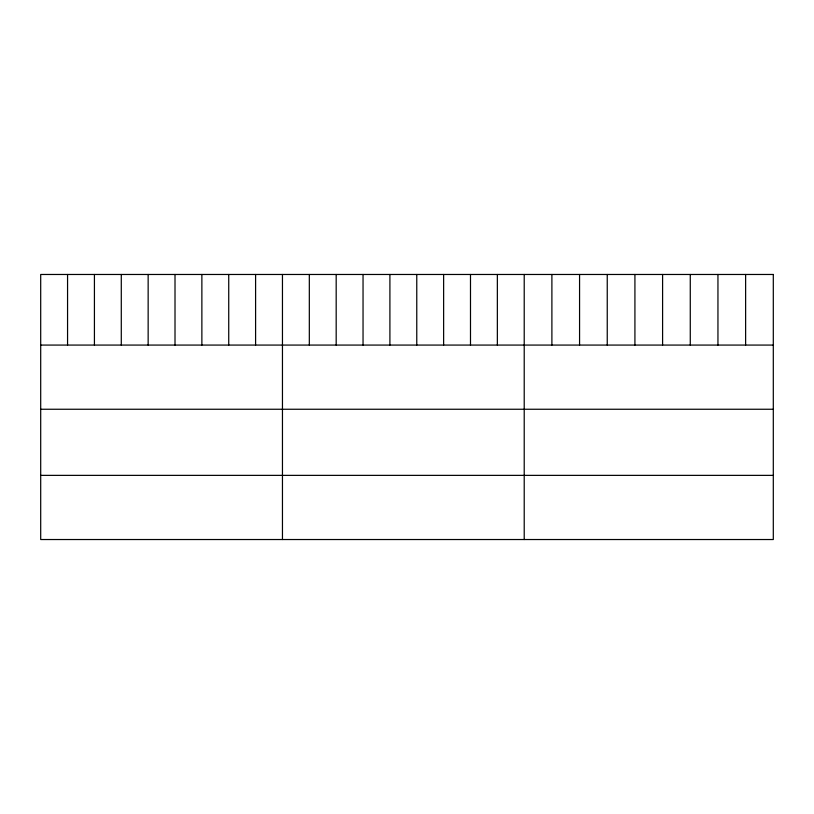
<?xml version="1.0" encoding="UTF-8"?>
<svg xmlns="http://www.w3.org/2000/svg" width="814" height="814" viewBox="0 0 814 814"><rect width="100%" height="100%" fill="white"/><g stroke="black" fill="none" stroke-linecap="round" stroke-linejoin="round"><path stroke-width="1.22" d="M40.7 345.075L773.3 345.075M40.7 409.249L773.3 409.249M40.7 475.366L773.3 475.366M745.624 274.471L745.624 345.075M717.948 274.471L717.948 345.075M690.272 274.471L690.272 345.075M662.596 274.471L662.596 345.075M634.92 274.471L634.92 345.075M607.244 274.471L607.244 345.075M579.568 274.471L579.568 345.075M551.892 274.471L551.892 345.075M524.216 274.471L524.216 539.529M497.354 274.471L497.354 345.075M470.492 274.471L470.492 345.075M443.63 274.471L443.63 345.075M416.768 274.471L416.768 345.075M389.906 274.471L389.906 345.075M363.044 274.471L363.044 345.075M336.182 274.471L336.182 345.075M309.32 274.471L309.32 345.075M282.458 274.471L282.458 539.529M255.596 274.471L255.596 345.075M228.734 274.471L228.734 345.075M201.872 274.471L201.872 345.075M175.01 274.471L175.01 345.075M148.148 274.471L148.148 345.075M121.286 274.471L121.286 345.075M94.424 274.471L94.424 345.075M67.562 274.471L67.562 345.075M773.3 274.471L40.7 274.471L40.7 539.529L773.3 539.529L773.3 274.471"/></g></svg>
